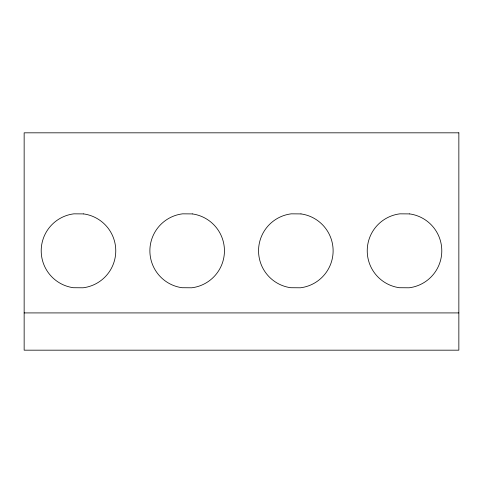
<?xml version="1.0" encoding="UTF-8"?>
<svg xmlns="http://www.w3.org/2000/svg" width="483" height="483" viewBox="0 0 483 483"><rect width="100%" height="100%" fill="white"/><g stroke="black" fill="none" stroke-linecap="round" stroke-linejoin="round"><path stroke-width="0.72" d="M24.15 312.918L458.85 312.918M458.85 132.825L24.15 132.825L24.15 350.175L458.85 350.175L458.85 132.825M409.644 213.909L399.918 213.836A37.257 37.257 0 0 0 399.381 287.717L409.107 287.79A37.257 37.257 0 0 0 409.644 213.909M300.969 213.909L291.243 213.836A37.257 37.257 0 0 0 290.706 287.717L300.432 287.79A37.257 37.257 0 0 0 300.969 213.909M192.294 213.909L182.568 213.836A37.257 37.257 0 0 0 182.031 287.717L191.757 287.79A37.257 37.257 0 0 0 192.294 213.909M83.619 213.909L73.893 213.836A37.257 37.257 0 0 0 73.356 287.717L83.082 287.79A37.257 37.257 0 0 0 83.619 213.909"/></g></svg>
